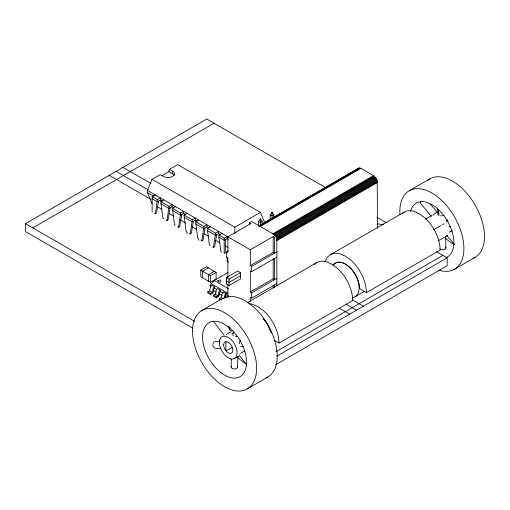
<?xml version="1.0" encoding="UTF-8"?>
<svg xmlns="http://www.w3.org/2000/svg" width="510" height="510" viewBox="0 0 510 510"><rect width="100%" height="100%" fill="white"/><g stroke="black" fill="none" stroke-linecap="round" stroke-linejoin="round"><path stroke-width="0.76" d="M276.853 285.983L276.853 236.041L251.685 221.506L249.396 222.832L249.396 224.413M231.132 366.99L231.291 359.117M237.603 367.079L237.826 356.528M226.281 280.831L226.395 277.593L237.724 271.052L240.471 272.64L240.471 278.983L229.028 285.587L226.281 284L226.281 280.831L229.028 282.412L240.471 275.808M240.471 272.64L229.143 279.18L229.028 285.587M233.019 335.861L233.357 331.2M214.423 288.016L214.57 286.875L211.822 285.288L211.319 285.581A1.294 0.746 -60 0 0 210.4 287.168L209.616 290.789L207.787 291.847L207.787 292.906L210.528 294.487L212.364 293.435A1.294 0.746 -60 0 0 213.276 291.847L214.06 288.22L214.423 288.016L216.871 289.431M220.231 291.369L220.384 290.228L217.636 288.641L217.126 288.934A1.294 0.746 -60 0 0 216.214 290.522L215.43 294.149L213.594 295.201L213.594 296.259L216.342 297.846L218.172 296.788A1.294 0.746 -60 0 0 219.09 295.201L220.231 291.369L223.297 293.142M225.057 297.834L226.198 293.581L223.45 292L222.94 292.294A1.294 0.746 -60 0 0 222.028 293.875L221.238 297.502L219.408 298.56L219.408 299.619M154.441 213.263L155.352 213.792L157.411 199.652L152.152 196.618L152.152 211.943M158.559 201.106L156.5 213.129L155.352 213.792M166.062 219.976L166.98 220.505L169.04 206.365L160.797 201.609L162.862 218.127L163.774 218.656M170.181 207.819L168.121 219.842L166.98 220.505M177.69 226.689L178.602 227.218L180.661 213.078L172.425 208.322L174.484 224.84L175.402 225.363M181.809 214.531L179.749 226.555L178.602 227.218M189.312 233.395L190.23 233.924L192.289 219.791L184.053 215.035L186.112 231.546L187.023 232.076L187.023 233.612M193.43 221.244L191.371 233.268L190.23 233.924M200.94 240.108L201.852 240.637L203.911 226.504L195.674 221.748L197.733 238.259L198.651 238.788L198.651 240.325M205.058 227.957L202.999 239.98L201.852 240.637M212.562 246.821L213.48 247.35L215.539 233.21L207.302 228.454L209.361 244.972L210.273 245.501M216.68 234.664L214.621 246.687L213.48 247.35M207.787 291.847L210.528 293.435L212.364 292.377L213.148 288.749A1.294 0.746 -60 0 1 214.06 287.168L214.57 286.875M213.594 295.201L216.342 296.788L218.172 295.73L218.962 292.109A1.294 0.746 -60 0 1 219.874 290.522L220.384 290.228M224.145 298.363L224.77 295.462A1.294 0.746 -60 0 1 225.688 293.875L226.198 293.581M161.67 175.803L168.861 171.647L169.403 169.32L177.639 164.564L260.483 212.389L264.773 222.793M152.012 203.668L147.435 192.576L147.435 190.459L152.012 179.361L160.248 174.605L163.455 176.454A6.471 3.736 0 0 0 172.609 176.454A6.471 3.736 0 0 0 172.609 171.169L169.403 169.32M210.783 286.881L210.094 285.517L211.127 283.598L214.226 280.481L227.925 272.57M258.57 225.394L258.57 221.512L260.4 218.866L262.229 221.512L262.229 223.839M270.192 219.459L270.192 214.799L272.028 212.154L273.857 214.799L273.857 217.132M420.826 201.609L420.425 202.145A3.589 0.829 -39.6 0 0 420.157 202.884L431.32 216.361M357.561 169.014L359.238 168.045L360.927 168.364L373.562 175.657L375.755 177.965L377.196 180.967L377.502 228.263M449.374 232.292A3.589 0.829 -39.6 0 1 450.107 231.75L451.911 230.826A3.589 0.829 -39.6 0 1 452.242 230.82M425.582 219.096L432.148 215.226M250.308 301.308L250.308 297.343L251.685 298.14L276.853 283.605M192.799 328.179L25.5 231.591L25.5 223.667L206.754 119.021L325.775 187.737M32.799 227.881L214.053 123.235M152.152 196.618L155.123 194.897M157.411 199.652L160.389 197.937L160.389 200.054L157.411 201.769L152.152 198.728M160.797 201.609L163.774 199.894M169.04 206.365L172.01 204.65L172.01 206.76L169.04 208.482L160.797 203.726M172.425 208.322L175.402 206.607M180.661 213.078L183.638 211.363L183.638 213.473L180.661 215.194L172.425 210.439M184.053 215.035L187.023 213.314M192.289 219.791L195.26 218.07L195.26 220.186L192.289 221.901L184.053 217.145M195.674 221.748L198.651 220.027M203.911 226.504L206.888 224.782L206.888 226.899L203.911 228.614L195.674 223.858M207.302 228.454L210.273 226.74M215.539 233.21L218.509 231.495L218.509 233.612L215.539 235.327L207.302 230.571M221.901 252.214L220.983 251.685L218.924 237.284L218.924 235.167L221.901 233.452M152.012 179.361L234.849 227.186L260.483 212.389M218.924 235.167L224.19 238.208L227.16 236.487L227.16 238.603L224.19 240.318L218.924 237.284M262.229 221.512L260.4 222.57L258.57 221.512M273.857 214.799L272.028 215.857L270.192 214.799M258.506 226.013L358.74 168.147M259.003 225.917L359.238 168.045M259.539 225.917L359.773 168.051M259.424 226.421L360.34 168.153M260.011 226.625L360.927 168.364M227.881 277.548L227.881 257.971L226.51 257.18L226.51 251.895L228.531 250.729M200.774 270.109L206.493 266.806L216.106 272.359L216.106 278.964L210.381 282.266L200.774 276.72L200.774 270.109L210.381 275.661L216.106 272.359M208.322 267.865L202.604 271.167L202.604 277.772M272.646 233.918L373.562 175.657M273.233 234.396L374.149 176.128M273.8 234.944L374.716 176.677M274.335 235.563L375.252 177.295M147.435 190.459L250.308 249.779L273.194 236.57L274.565 237.36L376.201 178.685M275.521 235.837L375.755 177.965M214.276 271.301L208.552 274.603L208.552 281.208M276.369 237.297L376.597 179.431M276.7 238.068L376.928 180.196M276.962 238.839L377.196 180.967M276.471 240L377.387 181.738M276.586 240.745L377.502 182.478M250.308 249.779L250.308 265.633L273.194 252.424L274.565 253.215L274.565 237.36M250.308 265.633L251.685 266.43L276.853 251.895M276.853 278.32L251.685 292.855L250.308 292.058L250.308 270.918L251.685 271.715L276.853 257.18M201.909 310.456L222.507 298.567A45.307 26.157 60 0 1 268.458 325.865A45.307 26.157 60 0 1 266.469 377.731M409.211 190.746L429.809 178.857M250.308 292.058L273.194 278.849L274.565 279.639L274.565 258.5M247.242 302.736L316.793 262.58M330.525 254.649L404.213 212.109M324.64 261.942L326.017 261.152M433.596 229.723L441.073 225.401M442.438 224.617L443.796 223.833M232.12 347.265L225.936 350.835L225.936 341.681M355.1 296.75L364.714 291.204M274.189 340.31L278.995 343.09L352.678 300.543A29.752 17.174 60 0 0 337.123 268.069L331.64 264.084L326.234 261.764A29.752 17.174 60 0 0 314.428 264.46M333.017 265.257A20.069 11.59 60 0 1 345.238 263.989L348.916 266.628A20.069 11.59 60 0 1 359.563 288.494L366.409 292.619L440.098 250.078A29.752 17.174 60 0 0 424.537 217.598L419.054 213.613L413.648 211.293A29.752 17.174 60 0 0 402.396 213.448M276.025 351.696L442.89 255.357M276.866 356.146L447.168 257.824L447.168 265.755L275.451 364.892M247.216 388.932L267.814 377.037M454.518 269.223L475.116 257.327M438.421 240.714L447.283 235.697M450.107 231.75L451.803 230.858M234.791 358.211L239.662 355.853L246.381 364.427M215.131 341.394L219.848 341.145M216.163 348.483L220.881 348.234M377.266 223.75L383.437 224.7M376.807 217.203L386.465 222.774M436.713 251.787L447.168 257.824M168.861 171.647L172.609 173.814A6.471 3.736 0 0 1 174.286 175.485M249.396 222.832L250.767 223.622L227.881 236.831L227.881 252.686L226.51 251.895M122.986 167.382L150.973 183.543M352.257 299.752L363.4 306.185M116.121 171.347L148.244 189.892M346.08 304.113L356.535 310.15M147.435 192.576L153.841 196.273M160.389 200.054L162.422 201.227M172.01 206.76L174.044 207.933M183.638 213.473L185.672 214.646M195.26 220.186L197.293 221.359M206.888 226.899L208.922 228.072M218.509 233.612L220.543 234.785M227.16 238.603L228.442 239.343M109.255 175.312L151.036 199.435M339.214 308.078L349.669 314.115M157.488 206.83L161.6 209.208M169.129 213.556L173.923 216.323M180.081 219.88L185.557 223.042M191.722 226.599L196.516 229.366M204.045 233.714L208.15 236.085M215.685 240.433L219.791 242.805M225.267 245.967L228.008 247.548M228.359 262.197L227.141 261.496L227.141 257.091M226.395 277.593L229.143 279.18M214.226 280.481L228.505 288.724M211.127 283.598L227.951 293.307M210.094 285.517L211.146 286.129M226.045 294.729L228.499 296.144M213.518 290.381L216.24 291.956M218.956 293.524L222.36 295.488M225.076 297.056L226.44 297.84M209.616 290.789L212.364 292.377M215.43 294.149L218.172 295.73M221.238 297.502L223.297 298.694M219.408 298.56L221.467 299.746M227.957 326.107L229.742 329.957L231.75 331.117M25.5 223.667L194.865 321.447M430.338 203.981L437.446 212.562M454.149 244.284L446.779 235.384A3.589 0.829 -39.6 0 0 447.754 235.365M213.429 321.447L224.126 335.166M438.568 209.278L438.976 215.367M437.529 207.991L437.937 214.085M445.663 236.43L445.893 247.847M274.539 284.911L274.539 287.289M273.194 236.57L273.194 252.424M273.194 258.493L273.194 278.849M273.194 285.715L273.194 288.099M272.028 212.154L272.028 218.184M260.4 218.866L260.4 224.897M251.685 266.43L251.685 271.715M251.685 292.855L251.685 298.14M234.849 227.186L234.849 233.293M229.742 326.789L229.742 329.957M227.881 284.395L227.881 297.081M226.51 278.32L226.51 283.605M225.331 239.662L225.331 252.871L224.19 253.534L224.19 238.208M216.342 296.788L216.342 297.846M210.528 293.435L210.528 294.487M210.381 275.661L210.381 282.266M172.609 171.169L172.609 173.814M263.466 319.043A19.418 11.214 60 0 1 270.345 330.665M333.502 265.143A19.418 11.214 60 0 1 355.1 274.329A19.418 11.214 60 0 1 352.257 297.63M227.836 297.234A1.294 0.746 -60 0 1 228.295 296.055M446.282 221.831A3.627 2.875 82.8 0 1 447.703 219.823M450.375 226.415A3.627 2.875 82.8 0 1 448.915 226.714M410.544 211.446A31.11 17.958 60 0 1 427.265 202.489L432.99 205.262A31.11 17.958 60 0 1 452.593 233.44A31.11 17.958 60 0 1 446.607 257.346M444 215.131A3.557 1.887 -3.8 0 1 440.563 215.781M438.409 215.003A3.557 1.887 -3.8 0 1 438.058 214.563M438.058 213.588A3.557 1.887 -3.8 0 1 438.415 213.116M427.928 180.138A45.307 26.157 60 0 1 475.116 205.014A45.307 26.157 60 0 1 473.063 258.321M399.936 214.512A45.307 26.157 60 0 1 427.833 190.95A45.307 26.157 60 0 1 463.431 241.861A45.307 26.157 60 0 1 438.81 270.109M433.041 215.105A3.589 0.829 -39.6 0 1 437.293 212.409M454.219 244.424A31.11 17.958 60 0 1 445.695 238.348M445.459 246.942A3.232 1.823 -1.2 0 1 444.274 249.447A3.232 1.823 -1.2 0 1 439.856 248.848M226.434 334.656A3.627 0.695 -38 0 1 230.743 331.965M237.309 336.402A3.557 2.212 4.1 0 1 235.531 336.619M231.986 334.241A3.557 2.212 4.1 0 1 232.464 333.157M239.4 355.03A3.557 0.682 -38 0 1 239.681 354.616M240.714 353.538A3.557 0.682 -38 0 1 244.596 350.995M243.608 346.449A3.589 2.811 87 0 1 240.803 346.08M239.623 343.74A3.589 2.811 87 0 1 240.561 340.387M246.285 363.815A31.11 17.958 60 0 1 237.246 356.936M237.494 366.582A3.232 1.912 1.2 0 1 234.37 368.947A3.232 1.912 1.2 0 1 231.247 366.492M215.43 348.508A3.589 2.811 87 0 1 214.71 348.292L213.11 346.405A3.589 2.811 87 0 1 212.842 344.569M212.995 343.657A3.589 2.811 87 0 1 214.429 341.662M263.511 319.05A20.069 11.59 60 0 1 271.307 333.075M248.861 303.75A29.752 17.174 60 0 1 252.552 304.304L257.958 306.625L263.44 310.609A29.752 17.174 60 0 1 278.995 343.09M325.284 261.636A29.752 17.174 60 0 1 339.966 253.833L345.372 256.154L350.854 260.145A29.752 17.174 60 0 1 366.409 292.619M217.815 280.736C220.69 285.339 223.15 277.644 217.815 280.736M229.168 327.509L223.444 323.678A31.11 17.958 60 0 0 205.128 350.364A31.11 17.958 60 0 0 242.116 375.137A31.11 17.958 60 0 0 229.168 327.509M192.525 331.194A45.307 26.157 60 0 0 240.586 390.979A45.307 26.157 60 0 0 240.586 326.904A45.307 26.157 60 0 0 192.525 331.194M223.648 344.938A6.471 3.736 60 0 0 230.514 353.475A6.471 3.736 60 0 0 230.514 344.326A6.471 3.736 60 0 0 223.648 344.938M219.396 343A12.501 7.216 60 0 0 233.032 358.925A12.501 7.216 60 0 0 232.254 340.814A12.501 7.216 60 0 0 219.396 343"/></g></svg>
